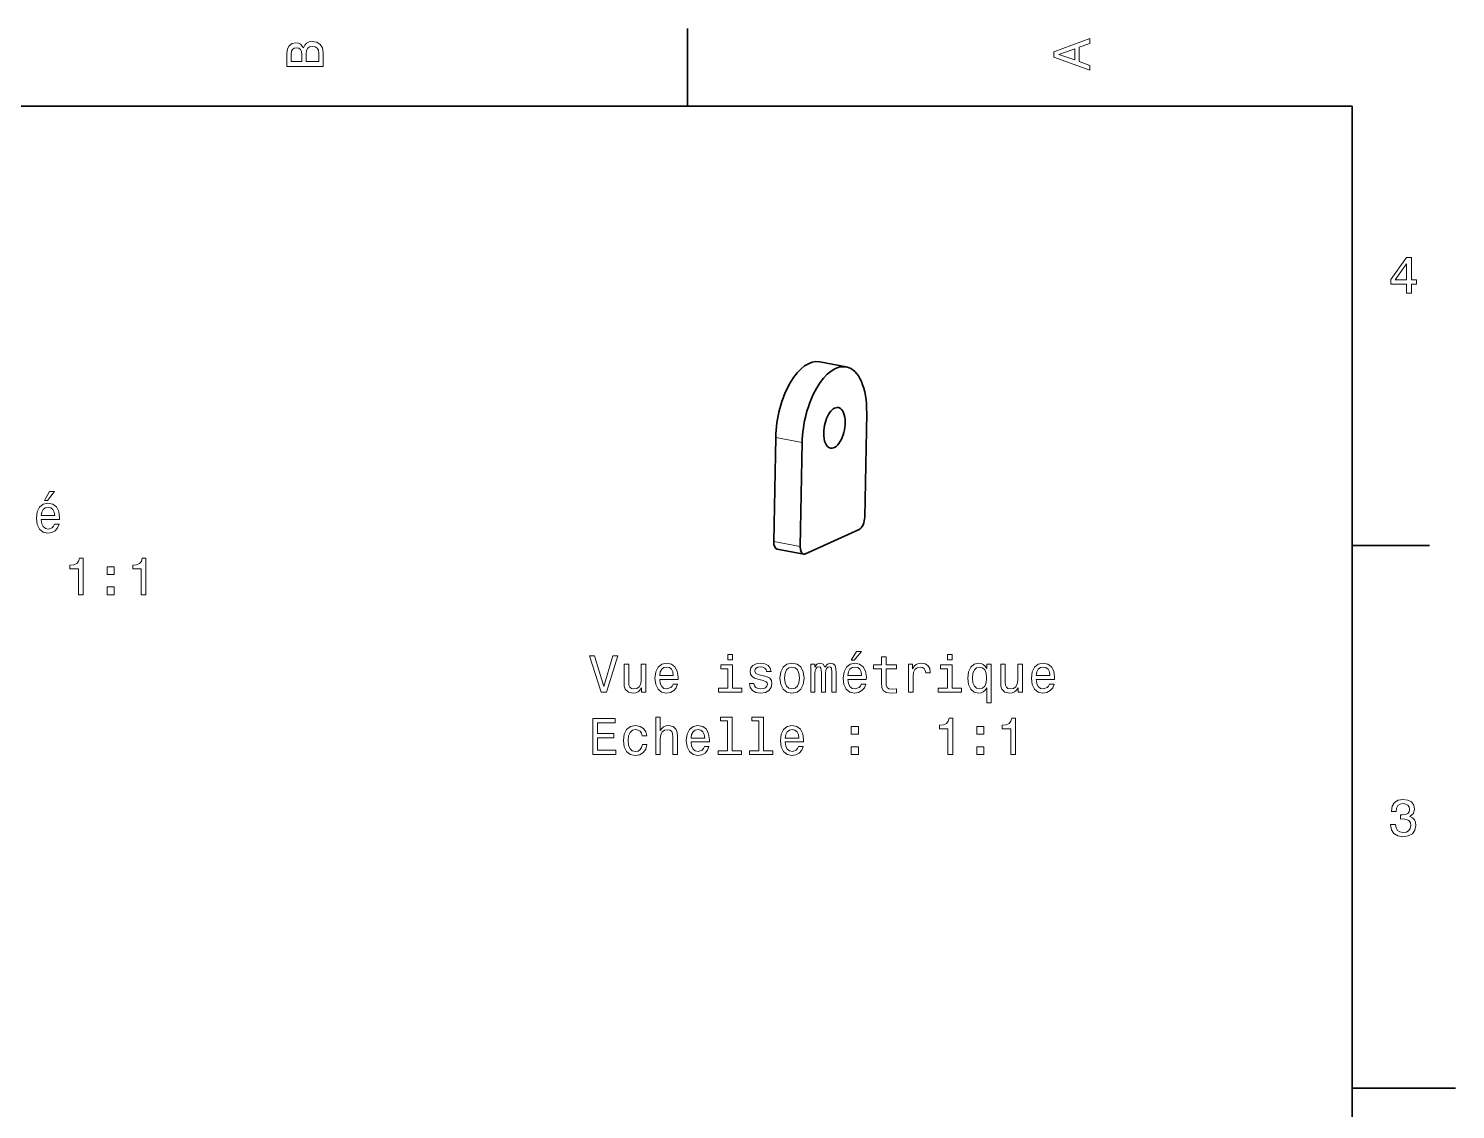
# Model space of a CAD drawing. Extents: x 0 to 297, y 0 to 210.
# Drawn here: x 158.9 to 297, y 103 to 207.5 of the extents above; entities that cross this region are included whole.
import ezdxf

# ---------------------------------------------------------------- set-up
doc = ezdxf.new("R2010")
doc.units = 0

msp = doc.modelspace()

# ---------------------------------------------------------------- linework, layer by layer
at = {"color": 7, "lineweight": 35, "ltscale": 0.1875}
for p, q in [((222.699997, 200), (222.699997, 207.5)), ((287, 157.5), (294.5, 157.5))]:
    msp.add_line(p, q, dxfattribs=at)
at = {"color": 7, "lineweight": 35}
for p, q in [((287, 200), (10, 200)), ((287, 10), (287, 200))]:
    msp.add_line(p, q, dxfattribs=at)
at = {"color": 7, "lineweight": 35, "ltscale": 0.065233}
msp.add_line((238.047485, 174.767578), (235.485352, 175.261597), dxfattribs=at)
at = {"color": 7, "lineweight": 35, "ltscale": 0.251312}
msp.add_line((240.031006, 170.303589), (239.845215, 160.252808), dxfattribs=at)
at = {"color": 7, "lineweight": 35, "ltscale": 0.251316}
for p, q in [((231.229614, 167.942627), (231.043823, 157.891724)), ((233.791626, 167.448608), (233.605835, 157.397705))]:
    msp.add_line(p, q, dxfattribs=at)
at = {"color": 7, "lineweight": 13, "ltscale": 0.06523}
for p, q in [((233.791626, 167.448608), (231.229614, 167.942627)), ((233.605835, 157.397705), (231.043823, 157.891724))]:
    msp.add_line(p, q, dxfattribs=at)
at = {"color": 7, "lineweight": 35, "ltscale": 0.142948}
msp.add_line((239.307617, 159.057617), (234.108154, 156.678467), dxfattribs=at)
at = {"color": 7, "lineweight": 35, "ltscale": 0.06523}
msp.add_line((233.936401, 156.653687), (231.37439, 157.147705), dxfattribs=at)
at = {"color": 7, "lineweight": 35, "ltscale": 0.25}
msp.add_line((287, 105), (297, 105), dxfattribs=at)
at = {"color": 7, "lineweight": 13}
for points in [[(185.542007, 205.630417), (185.249496, 205.983429), (185.052811, 206.074219), (184.81073, 206.104477), (184.432495, 206.03891), (184.160156, 205.842224), (183.993729, 205.524506), (183.933212, 205.080704), (183.933212, 203.835022), (187.433212, 203.835022), (187.433212, 205.151306), (187.36261, 205.620331), (187.155838, 205.968307), (186.828018, 206.185165), (186.384216, 206.260818), (186.08667, 206.215424), (185.839554, 206.094391), (185.65799, 205.897705)], [(187.014618, 205.095825), (187.014618, 204.298996), (185.809296, 204.298996), (185.809296, 205.050446), (185.844589, 205.368164), (185.9505, 205.595108), (186.132065, 205.731277), (186.394302, 205.776657), (186.671692, 205.731277), (186.863327, 205.605194), (186.979324, 205.393372)], [(261.633209, 203.466858), (261.633209, 203.930847), (260.604401, 204.298996), (260.604401, 205.695969), (261.633209, 206.064133), (261.633209, 206.538193), (258.128174, 205.257217), (258.128174, 204.742798)], [(185.385666, 204.984879), (185.385666, 204.298996), (184.351807, 204.298996), (184.351807, 205.025223), (184.382065, 205.297562), (184.472839, 205.489197), (184.629181, 205.605194), (184.86116, 205.645538), (185.093155, 205.600143), (185.254532, 205.479111), (185.355408, 205.272339)], [(260.17572, 204.460388), (258.632477, 205), (260.17572, 205.539627)], [(292.277374, 181.916794), (292.731262, 181.916794), (292.731262, 182.784225), (293.23056, 182.784225), (293.23056, 183.187683), (292.731262, 183.187683), (292.731262, 185.341141), (292.272339, 185.341141), (290.739197, 183.228027), (290.739197, 182.784225), (292.277374, 182.784225)], [(291.162842, 183.187683), (292.277374, 184.756134), (292.277374, 183.187683)], [(160.156097, 160.010666), (161.931305, 160.010666), (161.936356, 160.217438), (161.855652, 160.797409), (161.633759, 161.231125), (161.280731, 161.493362), (160.811707, 161.589188), (160.352783, 161.488327), (159.999756, 161.205902), (159.772812, 160.746979), (159.692108, 160.141785), (159.767761, 159.521469), (159.994705, 159.067581), (160.342697, 158.785156), (160.796585, 158.689331), (161.189957, 158.754898), (161.512726, 158.926361), (161.749756, 159.1987), (161.885925, 159.561813), (161.447159, 159.561813), (161.356384, 159.360077), (161.22525, 159.208786), (160.852051, 159.087753), (160.56459, 159.143219), (160.347733, 159.319733), (160.206528, 159.607208), (160.156097, 159.995529)], [(160.46373, 161.861526), (160.761276, 161.861526), (161.46228, 162.718872), (160.968048, 162.718872)], [(160.156097, 160.383865), (160.211563, 160.731842), (160.347733, 160.989044), (160.554504, 161.145386), (160.826843, 161.200867), (161.094131, 161.145386), (161.300903, 160.989044), (161.426987, 160.731842), (161.472382, 160.383865)], [(163.756958, 152.738327), (164.215881, 152.738327), (164.215881, 156.26355), (163.872955, 156.26355), (163.782166, 155.955902), (163.600616, 155.74913), (163.323242, 155.628098), (162.939957, 155.587753), (162.939957, 155.229675), (163.756958, 155.229675)], [(169.82901, 152.738327), (170.287933, 152.738327), (170.287933, 156.26355), (169.944992, 156.26355), (169.854218, 155.955902), (169.672668, 155.74913), (169.395279, 155.628098), (169.011993, 155.587753), (169.011993, 155.229675), (169.82901, 155.229675)], [(166.535767, 154.695099), (167.231735, 154.695099), (167.231735, 155.446533), (166.535767, 155.446533)], [(166.535767, 152.738327), (167.231735, 152.738327), (167.231735, 153.489761), (166.535767, 153.489761)], [(215.466827, 146.828659), (214.589294, 143.848099), (213.686569, 146.828659), (213.207458, 146.828659), (214.337143, 143.323608), (214.841461, 143.323608), (215.945923, 146.828659)], [(227.061203, 146.944641), (226.592178, 146.944641), (226.592178, 146.440323), (227.061203, 146.440323)], [(238.52951, 146.399979), (238.827057, 146.399979), (239.528061, 147.257324), (239.033829, 147.257324)], [(241.464661, 145.562805), (241.464661, 144.206177), (241.494919, 143.76741), (241.636139, 143.464813), (241.918549, 143.2883), (242.397659, 143.227783), (242.92215, 143.253006), (242.92215, 143.636292), (242.538864, 143.606033), (242.190887, 143.646378), (242.004288, 143.772461), (241.923599, 143.984268), (241.908463, 144.281815), (241.908463, 145.562805), (242.92215, 145.562805), (242.92215, 145.94104), (241.908463, 145.94104), (241.908463, 146.732834), (241.464661, 146.732834), (241.464661, 145.94104), (240.69809, 145.94104), (240.69809, 145.562805)], [(248.313354, 146.944641), (247.844345, 146.944641), (247.844345, 146.440323), (248.313354, 146.440323)], [(218.669266, 146.031815), (218.225464, 146.031815), (218.225464, 144.468414), (218.175034, 144.105316), (218.028778, 143.843063), (217.801834, 143.681671), (217.504288, 143.631241), (217.267258, 143.671585), (217.115952, 143.792633), (217.030228, 143.999405), (217.010056, 144.291901), (217.010056, 146.031815), (216.566254, 146.031815), (216.566254, 144.251556), (216.581375, 143.893494), (216.6772, 143.595947), (216.969711, 143.323608), (217.438721, 143.227783), (217.690887, 143.263092), (217.907745, 143.353867), (218.094345, 143.510208), (218.245636, 143.737152), (218.245636, 143.323608), (218.669266, 143.323608)], [(220.005722, 144.549118), (221.780945, 144.549118), (221.78598, 144.75589), (221.705292, 145.335861), (221.483398, 145.769577), (221.130371, 146.031815), (220.661346, 146.12764), (220.202408, 146.026779), (219.84938, 145.744354), (219.622437, 145.285431), (219.541748, 144.680237), (219.617401, 144.059921), (219.844345, 143.606033), (220.192322, 143.323608), (220.64621, 143.227783), (221.039581, 143.29335), (221.36235, 143.464813), (221.59938, 143.737152), (221.73555, 144.100266), (221.296799, 144.100266), (221.206009, 143.898529), (221.07489, 143.747238), (220.701691, 143.626205), (220.41423, 143.681671), (220.197372, 143.858185), (220.056152, 144.14566), (220.005722, 144.533981)], [(220.005722, 144.922318), (220.061203, 145.270294), (220.197372, 145.527496), (220.404144, 145.683838), (220.676483, 145.739319), (220.943771, 145.683838), (221.150543, 145.527496), (221.276627, 145.270294), (221.322006, 144.922318)], [(227.046066, 143.696808), (227.046066, 145.94104), (225.906311, 145.94104), (225.906311, 145.562805), (226.602264, 145.562805), (226.602264, 143.696808), (225.694489, 143.696808), (225.694489, 143.323608), (227.963943, 143.323608), (227.963943, 143.696808)], [(230.051834, 144.902145), (229.623169, 145.003006), (229.305435, 145.119003), (229.199524, 145.356033), (229.229797, 145.522461), (229.335693, 145.643494), (229.507172, 145.719147), (229.754288, 145.749405), (229.991318, 145.719147), (230.177917, 145.628357), (230.29895, 145.492203), (230.349396, 145.310638), (230.783112, 145.310638), (230.783112, 145.320724), (230.707458, 145.648529), (230.500687, 145.905746), (230.177917, 146.067123), (229.754288, 146.12764), (229.325607, 146.067123), (229.012939, 145.900696), (228.816254, 145.65358), (228.755722, 145.340897), (228.801117, 145.0383), (228.942322, 144.826492), (229.174316, 144.675186), (229.512207, 144.56929), (230.006454, 144.448242), (230.309036, 144.322174), (230.38974, 144.221298), (230.419998, 144.070007), (230.374603, 143.883408), (230.253571, 143.742203), (230.056885, 143.651413), (229.794632, 143.621155), (229.517258, 143.651413), (229.315521, 143.757324), (229.179352, 143.928802), (229.123886, 144.165833), (228.695206, 144.165833), (228.765808, 143.762375), (228.97258, 143.469864), (229.3004, 143.29335), (229.754288, 143.227783), (230.228348, 143.29335), (230.576324, 143.469864), (230.788147, 143.752289), (230.8638, 144.120438), (230.808319, 144.438156), (230.651978, 144.655014), (230.394775, 144.796234)], [(231.630371, 144.675186), (231.71106, 144.059921), (231.943054, 143.606033), (232.311203, 143.323608), (232.805435, 143.227783), (233.294632, 143.323608), (233.662781, 143.600983), (233.894775, 144.054871), (233.980515, 144.675186), (233.894775, 145.290466), (233.662781, 145.749405), (233.294632, 146.026779), (232.805435, 146.12764), (232.311203, 146.026779), (231.943054, 145.744354), (231.71106, 145.290466)], [(232.084259, 144.680237), (232.129639, 145.134125), (232.270859, 145.461945), (232.497803, 145.663666), (232.805435, 145.734268), (233.108032, 145.663666), (233.334976, 145.46698), (233.476196, 145.134125), (233.526627, 144.680237), (233.476196, 144.221298), (233.334976, 143.888443), (233.108032, 143.686722), (232.805435, 143.621155), (232.497803, 143.686722), (232.270859, 143.888443), (232.129639, 144.221298)], [(234.621002, 143.323608), (235.02951, 143.323608), (235.02951, 145.134125), (235.054718, 145.406464), (235.130371, 145.603149), (235.246368, 145.719147), (235.397659, 145.764526), (235.518692, 145.724182), (235.599396, 145.623322), (235.63974, 145.451843), (235.654861, 145.224899), (235.654861, 143.323608), (236.038147, 143.323608), (236.038147, 145.134125), (236.06337, 145.401413), (236.139008, 145.598099), (236.260056, 145.719147), (236.411346, 145.764526), (236.532379, 145.724182), (236.613083, 145.623322), (236.663513, 145.224899), (236.663513, 143.323608), (237.072006, 143.323608), (237.072006, 145.194641), (237.046799, 145.582977), (236.966095, 145.880524), (236.804718, 146.062088), (236.54248, 146.12764), (236.234833, 146.026779), (235.997803, 145.734268), (235.811203, 146.021729), (235.49852, 146.12764), (235.21106, 146.026779), (235.014374, 145.744354), (235.014374, 146.031815), (234.621002, 146.031815)], [(238.221863, 144.549118), (239.997086, 144.549118), (240.002121, 144.75589), (239.921432, 145.335861), (239.699524, 145.769577), (239.346512, 146.031815), (238.877487, 146.12764), (238.418549, 146.026779), (238.065521, 145.744354), (237.838577, 145.285431), (237.757889, 144.680237), (237.833542, 144.059921), (238.060486, 143.606033), (238.408463, 143.323608), (238.86235, 143.227783), (239.255722, 143.29335), (239.578491, 143.464813), (239.815521, 143.737152), (239.951691, 144.100266), (239.512939, 144.100266), (239.42215, 143.898529), (239.291031, 143.747238), (238.917831, 143.626205), (238.630371, 143.681671), (238.413513, 143.858185), (238.272293, 144.14566), (238.221863, 144.533981)], [(238.221863, 144.922318), (238.277344, 145.270294), (238.413513, 145.527496), (238.620285, 145.683838), (238.892609, 145.739319), (239.159912, 145.683838), (239.366684, 145.527496), (239.492767, 145.270294), (239.538147, 144.922318)], [(244.072006, 143.323608), (244.515808, 143.323608), (244.515808, 144.871872), (244.561203, 145.245071), (244.697372, 145.512375), (244.919266, 145.673752), (245.216827, 145.729233), (245.438721, 145.693924), (245.605148, 145.593063), (245.706009, 145.421585), (245.741318, 145.189606), (246.190155, 145.189606), (246.129639, 145.598099), (245.963226, 145.89061), (245.685837, 146.067123), (245.307602, 146.12764), (245.0504, 146.087296), (244.828491, 145.986435), (244.631805, 145.814957), (244.475464, 145.582977), (244.475464, 146.031815), (244.072006, 146.031815)], [(248.298233, 143.696808), (248.298233, 145.94104), (247.158463, 145.94104), (247.158463, 145.562805), (247.854431, 145.562805), (247.854431, 143.696808), (246.946655, 143.696808), (246.946655, 143.323608), (249.216095, 143.323608), (249.216095, 143.696808)], [(251.641891, 145.613235), (251.48555, 145.840179), (251.309036, 146.001556), (251.102264, 146.092346), (250.865234, 146.12764), (250.436554, 146.026779), (250.103699, 145.744354), (249.886841, 145.290466), (249.811203, 144.680237), (249.886841, 144.064957), (250.103699, 143.611069), (250.436554, 143.323608), (250.865234, 143.227783), (251.102264, 143.258041), (251.304001, 143.343781), (251.480499, 143.500122), (251.641891, 143.737152), (251.641891, 142.274612), (252.085693, 142.274612), (252.085693, 146.031815), (251.641891, 146.031815)], [(250.265091, 144.680237), (250.310486, 145.129089), (250.451691, 145.456894), (250.663513, 145.65863), (250.940887, 145.729233), (251.233398, 145.65863), (251.455292, 145.461945), (251.586411, 145.134125), (251.636841, 144.680237), (251.586411, 144.221298), (251.455292, 143.893494), (251.233398, 143.691757), (250.940887, 143.626205), (250.663513, 143.691757), (250.451691, 143.893494), (250.310486, 144.226349)], [(255.101547, 146.031815), (254.657745, 146.031815), (254.657745, 144.468414), (254.6073, 144.105316), (254.46106, 143.843063), (254.2341, 143.681671), (253.936554, 143.631241), (253.699524, 143.671585), (253.548233, 143.792633), (253.462494, 143.999405), (253.442322, 144.291901), (253.442322, 146.031815), (252.99852, 146.031815), (252.99852, 144.251556), (253.013641, 143.893494), (253.109467, 143.595947), (253.401978, 143.323608), (253.871002, 143.227783), (254.123154, 143.263092), (254.340027, 143.353867), (254.526611, 143.510208), (254.677917, 143.737152), (254.677917, 143.323608), (255.101547, 143.323608)], [(256.437988, 144.549118), (258.213226, 144.549118), (258.218262, 144.75589), (258.137573, 145.335861), (257.915649, 145.769577), (257.562622, 146.031815), (257.093628, 146.12764), (256.634674, 146.026779), (256.281647, 145.744354), (256.054718, 145.285431), (255.97403, 144.680237), (256.049683, 144.059921), (256.276611, 143.606033), (256.624603, 143.323608), (257.078491, 143.227783), (257.471863, 143.29335), (257.794617, 143.464813), (258.031647, 143.737152), (258.167816, 144.100266), (257.729065, 144.100266), (257.638275, 143.898529), (257.507172, 143.747238), (257.133972, 143.626205), (256.846497, 143.681671), (256.629639, 143.858185), (256.488434, 144.14566), (256.437988, 144.533981)], [(256.437988, 144.922318), (256.493469, 145.270294), (256.629639, 145.527496), (256.836426, 145.683838), (257.108765, 145.739319), (257.376038, 145.683838), (257.582825, 145.527496), (257.708893, 145.270294), (257.754272, 144.922318)], [(219.617401, 137.276779), (220.061203, 137.276779), (220.061203, 138.840179), (220.106598, 139.198242), (220.252838, 139.460495), (220.479797, 139.621887), (220.782379, 139.682404), (221.02446, 139.631973), (221.175751, 139.495804), (221.251404, 139.26886), (221.276627, 138.966263), (221.276627, 137.276779), (221.720428, 137.276779), (221.720428, 139.057037), (221.700256, 139.4151), (221.609467, 139.712662), (221.31192, 139.984985), (220.847946, 140.080811), (220.595779, 140.045517), (220.378922, 139.949692), (220.197372, 139.798386), (220.061203, 139.591614), (220.061203, 140.897812), (219.617401, 140.897812)], [(226.572006, 140.524612), (226.572006, 137.649979), (225.65918, 137.649979), (225.65918, 137.276779), (227.923599, 137.276779), (227.923599, 137.649979), (227.015808, 137.649979), (227.015808, 140.897812), (225.876038, 140.897812), (225.876038, 140.524612)], [(229.608032, 140.524612), (229.608032, 137.649979), (228.695206, 137.649979), (228.695206, 137.276779), (230.959625, 137.276779), (230.959625, 137.649979), (230.051834, 137.649979), (230.051834, 140.897812), (228.912064, 140.897812), (228.912064, 140.524612)], [(213.530228, 137.276779), (215.749237, 137.276779), (215.749237, 137.700409), (213.994202, 137.700409), (213.994202, 138.885574), (215.557602, 138.885574), (215.557602, 139.304153), (213.994202, 139.304153), (213.994202, 140.353149), (215.708893, 140.353149), (215.708893, 140.776779), (213.530228, 140.776779)], [(218.306152, 139.087296), (218.744919, 139.087296), (218.654144, 139.490753), (218.437286, 139.808487), (218.09938, 140.005173), (217.660629, 140.080811), (217.176483, 139.97995), (216.808319, 139.697525), (216.57634, 139.238602), (216.495636, 138.623322), (216.571289, 138.013092), (216.798233, 137.559204), (217.156311, 137.276779), (217.645493, 137.180954), (218.079208, 137.256607), (218.417114, 137.468414), (218.649094, 137.80127), (218.749969, 138.245071), (218.32634, 138.245071), (218.250687, 137.962662), (218.109467, 137.750839), (217.907745, 137.61972), (217.660629, 137.579376), (217.352997, 137.644928), (217.131088, 137.846664), (216.994919, 138.174469), (216.949524, 138.638458), (216.994919, 139.092346), (217.136124, 139.420151), (217.363083, 139.621887), (217.660629, 139.69249), (217.922867, 139.647095), (218.119568, 139.531097), (218.250687, 139.339462)], [(223.041748, 138.502289), (224.816971, 138.502289), (224.822006, 138.709061), (224.741318, 139.289032), (224.519409, 139.722748), (224.166397, 139.984985), (223.697372, 140.080811), (223.238434, 139.97995), (222.885406, 139.697525), (222.658463, 139.238602), (222.577774, 138.633408), (222.653427, 138.013092), (222.880371, 137.559204), (223.228348, 137.276779), (223.682236, 137.180954), (224.075607, 137.246521), (224.398376, 137.417984), (224.635406, 137.690323), (224.771576, 138.053436), (224.332825, 138.053436), (224.242035, 137.8517), (224.110916, 137.700409), (223.737717, 137.579376), (223.450256, 137.634842), (223.233398, 137.811356), (223.092178, 138.098831), (223.041748, 138.487152)], [(223.041748, 138.875488), (223.097229, 139.223465), (223.233398, 139.480667), (223.44017, 139.637009), (223.712494, 139.69249), (223.979797, 139.637009), (224.186569, 139.480667), (224.312637, 139.223465), (224.358032, 138.875488)], [(232.149826, 138.502289), (233.925034, 138.502289), (233.930084, 138.709061), (233.849396, 139.289032), (233.627487, 139.722748), (233.27446, 139.984985), (232.805435, 140.080811), (232.346512, 139.97995), (231.993484, 139.697525), (231.766541, 139.238602), (231.685837, 138.633408), (231.76149, 138.013092), (231.988434, 137.559204), (232.336426, 137.276779), (232.790314, 137.180954), (233.183685, 137.246521), (233.506454, 137.417984), (233.743484, 137.690323), (233.879639, 138.053436), (233.440887, 138.053436), (233.350113, 137.8517), (233.218979, 137.700409), (232.845779, 137.579376), (232.558319, 137.634842), (232.341461, 137.811356), (232.200256, 138.098831), (232.149826, 138.487152)], [(232.149826, 138.875488), (232.205292, 139.223465), (232.341461, 139.480667), (232.548233, 139.637009), (232.820572, 139.69249), (233.08786, 139.637009), (233.294632, 139.480667), (233.420715, 139.223465), (233.466095, 138.875488)], [(238.52951, 139.233551), (239.225464, 139.233551), (239.225464, 139.984985), (238.52951, 139.984985)], [(247.894775, 137.276779), (248.353699, 137.276779), (248.353699, 140.802002), (248.010773, 140.802002), (247.919983, 140.494354), (247.738434, 140.287582), (247.46106, 140.16655), (247.077774, 140.126205), (247.077774, 139.768127), (247.894775, 139.768127)], [(250.673584, 139.233551), (251.369553, 139.233551), (251.369553, 139.984985), (250.673584, 139.984985)], [(253.966827, 137.276779), (254.425751, 137.276779), (254.425751, 140.802002), (254.082809, 140.802002), (253.992035, 140.494354), (253.810486, 140.287582), (253.533096, 140.16655), (253.149811, 140.126205), (253.149811, 139.768127), (253.966827, 139.768127)], [(238.52951, 137.276779), (239.225464, 137.276779), (239.225464, 138.028214), (238.52951, 138.028214)], [(250.673584, 137.276779), (251.369553, 137.276779), (251.369553, 138.028214), (250.673584, 138.028214)], [(290.729126, 130.51622), (290.729126, 130.480911), (290.809814, 129.996765), (291.046844, 129.633652), (291.420044, 129.401657), (291.914276, 129.315933), (292.438782, 129.401657), (292.832153, 129.623566), (293.08429, 129.976593), (293.175079, 130.430481), (293.134735, 130.728027), (293.023773, 130.970108), (292.842224, 131.156708), (292.600159, 131.292877), (292.927948, 131.565216), (293.043945, 131.998932), (292.968292, 132.392303), (292.751434, 132.68985), (292.398407, 132.87645), (291.914276, 132.942017), (291.460388, 132.861313), (291.112396, 132.63942), (290.885468, 132.286392), (290.809814, 131.817368), (290.809814, 131.782074), (291.258636, 131.782074), (291.299011, 132.104828), (291.430115, 132.336823), (291.641937, 132.478027), (291.939484, 132.528473), (292.201721, 132.488113), (292.393372, 132.382217), (292.509369, 132.210739), (292.554749, 131.97876), (292.509369, 131.731628), (292.388336, 131.565216), (292.176514, 131.46434), (291.889069, 131.434082), (291.692383, 131.439133), (291.692383, 131.04071), (291.939484, 131.050797), (292.257202, 131.005417), (292.494232, 130.884369), (292.635468, 130.687683), (292.685883, 130.430481), (292.630402, 130.13797), (292.484161, 129.921112), (292.252167, 129.784943), (291.944519, 129.739563), (291.626801, 129.789993), (291.394806, 129.941284), (291.248566, 130.183365), (291.193085, 130.51622)]]:
    msp.add_lwpolyline(points, close=True, dxfattribs=at)
at = {"color": 7, "lineweight": 35}
for centre, major_axis, start_param, end_param in [((234.349243, 169.370117), (1.136108, 5.891479), 6.2831559565, 8.1924734576), ((236.911255, 168.876099), (1.136108, 5.891479), 6.2831559565, 8.1924734576), ((236.911255, 168.876099), (1.136108, 5.891479), 5.050880804, 6.2831559565), ((236.911255, 168.876099), (0.378662, 1.963867), 0.0000087015, 1.9092881504), ((236.911255, 168.876099), (0.378662, 1.963867), 3.1416013551, 6.2831940087), ((236.911255, 168.876099), (0.378662, 1.963867), 1.9092881504, 3.1416013551), ((239.325195, 160.014893), (0.189331, 0.981934), 3.4800844772, 5.050880804), ((231.563721, 158.129639), (0.189331, 0.981934), 1.9092881504, 3.1415633029), ((234.125854, 157.63562), (0.189331, 0.981934), 1.9092881504, 3.1415633029), ((234.125854, 157.63562), (0.189331, 0.981934), 3.1415633029, 3.4800844772)]:
    msp.add_ellipse(centre, major_axis=major_axis, ratio=0.493494, start_param=start_param, end_param=end_param, dxfattribs=at)

doc.saveas('drawing.dxf')
